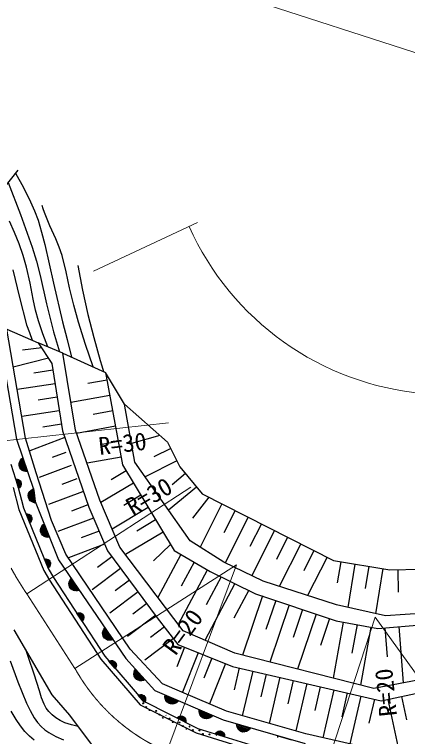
# Model space of a CAD drawing. Units: millimetres, scale not verified. Extents: x 40000 to 680000, y 20000 to 380000.
# Drawn here: x 165149 to 205905, y 262060 to 336888 of the extents above; entities that cross this region are included whole.
import ezdxf
from ezdxf.enums import TextEntityAlignment as Align

# ---------------------------------------------------------------- set-up
doc = ezdxf.new("R2010")
doc.units = ezdxf.units.MM
doc.header["$LTSCALE"] = 1000
doc.linetypes.add('CHAIN', pattern=[18.5, 12, -1.5, 3.5, -1.5])
for name, color, linetype, lineweight in [('M-BGD', 7, 'Continuous', 25), ('M-BMK', 2, 'CHAIN', 13), ('M-STR-HTXT', 7, 'Continuous', 13)]:
    doc.layers.add(name, color=color, linetype=linetype, lineweight=lineweight)
doc.styles.add('ＭＳ ゴシック', font='')
doc.styles.get('ＭＳ ゴシック').set_extended_font_data('MS Gothic')

msp = doc.modelspace()

# ---------------------------------------------------------------- linework, layer by layer
at = {"layer": 'M-BGD'}
for p, q in [((165510, 320737), (163177, 317844)), ((165271, 320442), (166078, 318972)), ((164501, 319486), (165772, 316147)), ((166078, 318972), (166828, 317480)), ((166828, 317480), (167241, 316530)), ((167241, 316530), (167597, 315560)), ((168139, 316728), (168013, 317076)), ((168266, 316381), (168139, 316728)), ((165772, 316147), (166987, 312781)), ((168821, 314998), (168266, 316381)), ((165160, 314305), (164629, 315478)), ((167597, 315560), (167969, 314319)), ((165636, 313107), (165160, 314305)), ((167969, 314319), (168284, 313058)), ((169429, 313647), (168821, 314998)), ((169791, 312782), (169429, 313647)), ((166043, 311915), (165636, 313107)), ((166987, 312781), (167430, 311310)), ((168284, 313058), (169187, 309044)), ((170095, 311897), (169791, 312782)), ((166392, 310703), (166043, 311915)), ((167430, 311310), (167816, 309822)), ((170511, 310230), (170095, 311897)), ((166772, 309054), (166392, 310703)), ((171720, 310859), (172212, 308318)), ((164988, 310413), (165671, 307550)), ((167816, 309822), (168479, 306910)), ((170869, 308544), (170511, 310230)), ((167092, 307394), (166772, 309054)), ((169187, 309044), (170148, 305044)), ((171295, 306766), (170869, 308544)), ((172212, 308318), (172764, 305790)), ((165671, 307550), (166410, 304712)), ((167333, 306252), (167092, 307394)), ((168479, 306910), (169204, 304005)), ((167633, 305126), (167333, 306252)), ((171775, 305015), (171295, 306766)), ((172764, 305790), (173372, 303401)), ((163325, 304670), (165374, 292870)), ((166410, 304712), (166694, 303925)), ((168096, 303777), (167633, 305126)), ((170148, 305044), (170605, 303211)), ((172507, 302690), (171775, 305015)), ((166298, 292971), (164346, 304273)), ((164346, 304273), (167626, 302867)), ((166694, 303925), (167000, 303135)), ((169204, 304005), (169507, 302971)), ((168618, 302443), (168096, 303777)), ((170605, 303211), (171068, 301379)), ((173372, 303401), (174040, 301026)), ((167977, 302330), (165999, 302116)), ((167626, 302867), (169031, 300719)), ((170151, 301789), (167626, 302867)), ((169507, 302971), (169823, 301929)), ((173298, 300381), (172507, 302690)), ((171479, 293799), (170151, 301789)), ((170151, 301789), (174603, 299798)), ((168680, 301256), (165023, 300351)), ((174040, 301026), (174201, 300469)), ((169031, 300719), (170125, 293730)), ((174201, 300469), (174366, 299903)), ((169141, 300020), (167164, 299711)), ((174603, 299798), (176360, 290231)), ((176573, 296493), (174603, 299798)), ((169359, 298622), (165428, 298007)), ((174749, 299000), (172743, 298632)), ((169578, 297224), (167624, 296919)), ((175042, 297406), (171003, 296664)), ((177627, 290480), (176573, 296493)), ((176573, 296493), (181024, 292549)), ((169797, 295827), (165910, 295219)), ((175335, 295811), (173302, 295438)), ((170015, 294429), (168083, 294126)), ((175628, 294217), (171592, 293476)), ((170125, 293730), (172858, 285842)), ((174017, 286542), (171479, 293799)), ((165374, 292870), (167156, 287584)), ((167418, 289385), (166298, 292971)), ((170383, 293039), (166747, 291677)), ((175921, 292623), (174027, 292275)), ((180223, 293259), (177286, 292424)), ((181346, 291915), (179604, 291030)), ((181024, 292549), (182312, 290011)), ((170463, 291495), (169065, 290971)), ((165628, 290321), (165661, 290506)), ((165661, 290506), (165770, 290698)), ((165966, 289648), (165676, 290508)), ((165735, 290626), (166083, 289592)), ((165770, 290698), (165880, 290830)), ((166196, 289551), (165802, 290720)), ((165872, 290807), (166303, 289528)), ((165880, 290830), (166026, 290938)), ((166404, 289522), (165949, 290873)), ((166026, 290938), (166505, 289517)), ((176213, 291028), (172675, 290378)), ((183367, 282358), (177627, 290480)), ((181990, 290646), (178693, 288971)), ((164788, 290300), (165505, 288007)), ((165631, 290136), (165628, 290321)), ((165705, 289916), (165631, 290136)), ((165643, 290311), (165822, 289781)), ((165815, 289767), (165705, 289916)), ((165953, 289639), (165815, 289767)), ((166156, 289553), (165953, 289639)), ((171039, 290136), (167713, 288889)), ((176741, 289596), (175174, 288655)), ((176360, 290231), (181695, 281343)), ((182312, 290011), (184616, 287200)), ((166322, 289518), (166156, 289553)), ((166505, 289517), (166322, 289518)), ((168980, 284465), (167418, 289385)), ((182888, 289308), (181485, 288158)), ((165307, 288750), (165428, 288741)), ((165564, 287784), (165307, 288750)), ((165373, 288742), (165618, 287825)), ((165428, 288741), (165537, 288711)), ((165672, 287865), (165440, 288734)), ((165510, 288714), (165722, 287920)), ((165537, 288711), (165668, 288645)), ((165771, 287979), (165584, 288682)), ((165659, 288640), (165815, 288056)), ((165668, 288645), (165755, 288554)), ((165845, 288185), (165749, 288545)), ((165755, 288554), (165821, 288450)), ((165821, 288450), (165861, 288301)), ((165855, 288178), (165826, 288056)), ((165861, 288301), (165855, 288178)), ((171615, 288777), (170066, 288196)), ((177503, 288326), (174122, 286297)), ((165024, 287869), (165621, 285592)), ((165505, 288007), (166096, 285750)), ((165666, 287850), (165564, 287784)), ((165744, 287933), (165666, 287850)), ((165826, 288056), (165744, 287933)), ((166619, 287230), (166690, 287404)), ((166690, 287404), (166837, 287568)), ((166809, 286501), (166705, 287402)), ((166788, 287506), (166913, 286422)), ((166837, 287568), (166972, 287675)), ((167014, 286358), (166873, 287584)), ((166959, 287654), (167114, 286313)), ((166972, 287675), (167137, 287750)), ((167211, 286287), (167048, 287702)), ((167137, 287750), (167309, 286260)), ((167156, 287584), (167290, 286426)), ((172191, 287418), (168678, 286102)), ((184040, 287903), (181132, 285520)), ((166584, 287048), (166619, 287230)), ((166610, 286817), (166584, 287048)), ((166686, 286649), (166610, 286817)), ((166632, 287216), (166696, 286661)), ((166795, 286495), (166686, 286649)), ((178265, 287057), (176487, 285989)), ((185298, 286854), (183595, 284705)), ((184616, 287200), (198244, 280288)), ((166975, 286369), (166795, 286495)), ((167131, 286300), (166975, 286369)), ((167309, 286260), (167131, 286300)), ((167290, 286426), (169700, 280388)), ((172766, 286059), (171066, 285422)), ((172858, 285842), (174782, 281303)), ((176087, 281700), (174017, 286542)), ((186660, 286163), (184396, 281699)), ((165621, 285592), (168213, 279267)), ((166096, 285750), (168663, 279486)), ((166351, 285128), (166472, 285135)), ((166730, 284203), (166351, 285128)), ((166418, 285129), (166778, 284250)), ((166472, 285135), (166584, 285119)), ((166827, 284297), (166485, 285130)), ((166558, 285119), (166869, 284357)), ((166584, 285119), (166723, 285070)), ((166910, 284423), (166634, 285096)), ((179027, 285787), (175297, 283548)), ((188023, 285472), (186856, 283171)), ((166715, 285064), (166944, 284504)), ((166723, 285070), (166820, 284991)), ((166958, 284637), (166816, 284981)), ((166820, 284991), (166900, 284897)), ((166890, 284374), (166822, 284281)), ((166955, 284506), (166890, 284374)), ((166900, 284897), (166958, 284753)), ((166968, 284630), (166955, 284506)), ((166958, 284753), (166968, 284630)), ((170464, 280949), (168980, 284465)), ((173342, 284700), (169644, 283314)), ((179790, 284517), (177837, 283345)), ((189386, 284781), (186992, 280060)), ((166822, 284281), (166730, 284203)), ((167853, 283466), (167876, 283652)), ((167876, 283652), (167975, 283849)), ((168228, 282812), (167891, 283655)), ((167944, 283776), (168348, 282763)), ((167975, 283849), (168077, 283987)), ((168463, 282728), (168006, 283874)), ((168070, 283964), (168571, 282710)), ((168077, 283987), (168217, 284103)), ((168672, 282710), (168144, 284034)), ((168217, 284103), (168773, 282710)), ((190749, 284090), (189559, 281744)), ((167867, 283281), (167853, 283466)), ((167953, 283065), (167867, 283281)), ((167870, 283456), (168077, 282937)), ((168070, 282923), (167953, 283065)), ((168215, 282803), (168070, 282923)), ((173918, 283341), (172066, 282647)), ((180552, 283247), (176674, 280920)), ((192111, 283398), (189746, 278735)), ((168423, 282728), (168215, 282803)), ((168590, 282702), (168423, 282728)), ((168773, 282710), (168590, 282702)), ((186842, 280132), (183367, 282358)), ((193474, 282707), (192305, 280401)), ((174494, 281982), (170743, 280576)), ((182634, 272999), (176087, 281700)), ((181314, 281977), (179566, 280273)), ((194837, 282016), (192606, 277618)), ((177141, 271109), (170464, 280949)), ((175238, 280696), (173772, 279593)), ((174782, 281303), (179936, 274352)), ((182385, 280941), (180020, 276473)), ((181695, 281343), (185429, 279170)), ((196200, 281325), (195138, 279233)), ((197562, 280634), (195548, 276663)), ((168264, 280459), (168386, 280465)), ((168644, 279534), (168264, 280459)), ((168332, 280459), (168692, 279580)), ((168386, 280465), (168498, 280449)), ((168740, 279627), (168399, 280460)), ((168471, 280449), (168783, 279688)), ((168498, 280449), (168637, 280401)), ((168824, 279753), (168548, 280426)), ((168628, 280395), (168858, 279835)), ((168637, 280401), (168734, 280322)), ((168871, 279967), (168730, 280312)), ((168734, 280322), (168813, 280227)), ((168813, 280227), (168872, 280084)), ((168882, 279961), (168868, 279836)), ((168872, 280084), (168882, 279961)), ((169700, 280388), (176701, 270157)), ((183765, 280139), (182445, 277644)), ((190952, 278155), (186842, 280132)), ((198244, 280288), (204079, 279351)), ((198973, 280171), (198621, 277975)), ((200432, 279937), (199709, 275432)), ((168213, 279267), (168785, 278265)), ((168736, 279612), (168644, 279534)), ((168663, 279486), (169212, 278526)), ((168803, 279704), (168736, 279612)), ((168868, 279836), (168803, 279704)), ((176151, 279484), (173215, 277274)), ((185133, 279315), (182139, 273657)), ((185429, 279170), (190154, 276867)), ((201891, 279703), (201522, 277406)), ((203350, 279468), (202598, 274787)), ((204079, 279351), (207359, 279390)), ((204899, 279361), (204927, 277011)), ((169212, 278526), (174509, 270380)), ((170916, 278305), (171027, 278449)), ((171775, 277189), (170970, 278365)), ((171027, 278449), (171874, 277211)), ((186568, 278615), (185023, 275697)), ((168785, 278265), (174108, 270080)), ((170793, 277934), (170846, 278148)), ((170812, 277747), (170793, 277934)), ((171320, 277191), (170807, 277940)), ((170865, 277570), (170812, 277747)), ((170829, 277741), (171145, 277280)), ((170832, 278070), (171448, 277169)), ((170846, 278148), (170916, 278305)), ((171568, 277160), (170871, 278179)), ((170914, 278281), (171677, 277167)), ((177063, 278271), (175594, 277165)), ((188002, 277916), (184887, 272029)), ((198527, 275695), (190952, 278155)), ((170996, 277378), (170865, 277570)), ((171142, 277265), (170996, 277378)), ((171309, 277179), (171142, 277265)), ((171528, 277152), (171309, 277179)), ((171698, 277163), (171528, 277152)), ((171874, 277211), (171698, 277163)), ((177976, 277058), (175034, 274844)), ((189437, 277216), (187903, 274318)), ((190154, 276867), (198510, 274055)), ((190850, 276632), (188784, 270492)), ((192243, 276164), (191228, 273147)), ((178889, 275846), (177416, 274737)), ((193635, 275695), (191641, 269768)), ((203603, 274563), (198527, 275695)), ((171633, 274860), (171751, 274888)), ((172173, 274019), (171633, 274860)), ((171699, 274873), (172212, 274073)), ((171751, 274888), (171864, 274893)), ((172251, 274128), (171765, 274885)), ((171838, 274888), (172282, 274196)), ((171864, 274893), (172010, 274870)), ((172311, 274267), (171917, 274879)), ((172003, 274863), (172329, 274354)), ((172010, 274870), (172119, 274810)), ((172318, 274486), (172117, 274800)), ((172119, 274810), (172215, 274731)), ((172215, 274731), (172298, 274601)), ((179802, 274633), (176854, 272414)), ((195028, 275227), (194049, 272316)), ((196421, 274758), (194498, 269043)), ((208484, 274914), (203603, 274563)), ((172250, 274112), (172173, 274019)), ((172299, 274215), (172250, 274112)), ((172298, 274601), (172330, 274482)), ((172339, 274357), (172299, 274215)), ((172330, 274482), (172339, 274357)), ((179936, 274352), (182083, 271601)), ((197814, 274289), (196870, 271485)), ((199229, 273925), (198176, 268111)), ((198510, 274055), (202823, 273274)), ((174347, 273033), (174417, 273190)), ((174415, 273166), (175177, 272052)), ((174417, 273190), (174527, 273333)), ((175276, 272074), (174471, 273250)), ((174527, 273333), (175374, 272096)), ((180714, 273420), (179239, 272310)), ((200666, 273665), (200131, 270708)), ((202104, 273404), (201015, 267391)), ((202823, 273274), (208602, 273743)), ((203545, 273333), (203788, 270339)), ((204990, 273450), (205463, 267616)), ((169050, 266389), (165138, 273116)), ((174293, 272819), (174347, 273033)), ((174312, 272632), (174293, 272819)), ((174820, 272075), (174308, 272824)), ((174365, 272455), (174312, 272632)), ((174330, 272626), (174645, 272165)), ((174332, 272955), (174948, 272054)), ((174497, 272263), (174365, 272455)), ((175068, 272045), (174371, 273063)), ((187984, 270695), (182634, 272999)), ((174643, 272149), (174497, 272263)), ((174810, 272064), (174643, 272149)), ((175029, 272036), (174810, 272064)), ((175198, 272048), (175029, 272036)), ((175374, 272096), (175198, 272048)), ((181627, 272208), (178673, 269984)), ((166467, 270669), (166317, 271088)), ((180509, 267531), (177141, 271109)), ((182791, 271318), (181978, 269284)), ((182083, 271601), (187745, 269337)), ((166616, 270249), (166467, 270669)), ((167203, 268537), (166616, 270249)), ((174509, 270380), (178490, 265754)), ((176701, 270157), (179688, 266826)), ((184207, 270752), (182565, 266648)), ((185622, 270186), (184794, 268116)), ((202402, 267039), (187984, 270695)), ((164699, 269916), (165509, 267726)), ((174108, 270080), (178176, 265352)), ((174951, 269867), (175064, 269911)), ((175603, 269109), (174951, 269867)), ((175014, 269888), (175634, 269168)), ((175064, 269911), (175175, 269931)), ((175665, 269228), (175078, 269910)), ((175150, 269923), (175686, 269299)), ((175175, 269931), (175322, 269929)), ((175704, 269374), (175230, 269926)), ((175316, 269921), (175711, 269462)), ((175322, 269929), (175440, 269885)), ((175682, 269592), (175439, 269874)), ((175440, 269885), (175545, 269820)), ((175545, 269820), (175646, 269703)), ((175646, 269703), (175694, 269589)), ((175694, 269589), (175720, 269467)), ((175720, 269467), (175700, 269321)), ((187038, 269620), (185368, 265445)), ((175666, 269212), (175603, 269109)), ((175700, 269321), (175666, 269212)), ((177529, 268509), (177554, 268728)), ((177550, 268649), (178278, 267836)), ((177554, 268728), (177603, 268893)), ((178398, 267843), (177575, 268761)), ((177603, 268893), (177694, 269050)), ((177604, 268869), (178506, 267864)), ((178600, 267898), (177649, 268959)), ((177694, 269050), (178695, 267933)), ((187745, 269337), (203165, 265766)), ((188446, 269174), (187918, 266893)), ((189848, 268850), (188775, 264217)), ((167740, 266789), (167203, 268537)), ((177572, 268326), (177529, 268509)), ((178148, 267841), (177543, 268516)), ((177648, 268157), (177572, 268326)), ((177590, 268322), (177964, 267906)), ((177803, 267984), (177648, 268157)), ((177963, 267890), (177803, 267984)), ((178140, 267828), (177963, 267890)), ((178695, 267933), (178527, 267862)), ((191250, 268525), (190705, 266174)), ((192651, 268201), (191546, 263428)), ((209129, 268306), (202402, 267039)), ((165509, 267726), (166386, 265532)), ((178360, 267829), (178140, 267828)), ((178527, 267862), (178360, 267829)), ((182501, 266672), (180509, 267531)), ((194053, 267876), (193493, 265455)), ((195455, 267551), (194317, 262639)), ((196857, 267227), (196282, 264745)), ((167958, 266078), (167740, 266789)), ((170886, 264280), (169050, 266389)), ((177979, 266347), (178093, 266392)), ((178093, 266392), (178204, 266412)), ((178694, 265709), (178107, 266391)), ((178179, 266403), (178715, 265780)), ((178204, 266412), (178351, 266410)), ((178733, 265855), (178259, 266406)), ((178345, 266401), (178740, 265943)), ((178351, 266410), (178468, 266366)), ((179688, 266826), (186778, 263782)), ((187147, 264681), (182501, 266672)), ((198259, 266902), (197111, 261945)), ((199660, 266577), (199087, 264102)), ((203165, 265766), (208805, 266976)), ((168225, 265408), (167958, 266078)), ((178632, 265589), (177979, 266347)), ((178043, 266369), (178663, 265649)), ((178468, 266366), (178573, 266301)), ((178711, 266073), (178468, 266355)), ((178490, 265754), (184176, 262898)), ((178573, 266301), (178675, 266183)), ((178695, 265693), (178632, 265589)), ((178675, 266183), (178723, 266070)), ((178729, 265802), (178695, 265693)), ((178723, 266070), (178749, 265947)), ((178749, 265947), (178729, 265802)), ((180755, 266180), (180771, 266361)), ((180780, 266010), (180755, 266180)), ((180766, 266159), (182007, 265626)), ((182078, 265698), (180769, 266260)), ((180771, 266361), (182150, 265769)), ((180849, 265801), (180780, 266010)), ((181918, 265562), (180784, 266049)), ((180809, 265936), (181812, 265506)), ((180965, 265653), (180849, 265801)), ((181693, 265455), (180859, 265813)), ((181105, 265532), (180965, 265653)), ((180984, 265657), (181497, 265437)), ((182150, 265769), (182027, 265634)), ((201062, 266253), (199917, 261310)), ((202464, 265928), (201892, 263460)), ((203870, 265917), (204911, 261066)), ((205280, 266220), (205804, 263779)), ((166386, 265532), (166763, 264759)), ((168444, 265010), (168225, 265408)), ((168714, 264645), (168444, 265010)), ((178176, 265352), (183989, 262433)), ((181319, 265440), (181105, 265532)), ((181503, 265422), (181319, 265440)), ((181690, 265440), (181503, 265422)), ((181890, 265534), (181690, 265440)), ((182027, 265634), (181890, 265534)), ((165323, 263811), (164796, 264708)), ((166763, 264759), (167194, 264017)), ((169050, 264303), (168714, 264645)), ((169425, 264008), (169050, 264303)), ((173435, 260847), (170886, 264280)), ((182194, 264132), (182330, 264186)), ((182897, 263821), (182247, 264147)), ((182328, 264176), (182869, 263904)), ((182330, 264186), (182456, 264190)), ((182456, 264190), (182578, 264171)), ((182792, 264013), (182459, 264180)), ((182578, 264171), (182716, 264102)), ((184300, 264658), (184316, 264839)), ((184325, 264488), (184300, 264658)), ((184311, 264637), (185552, 264104)), ((185623, 264176), (184314, 264738)), ((184316, 264839), (185695, 264247)), ((184394, 264279), (184325, 264488)), ((185463, 264040), (184330, 264527)), ((184355, 264414), (185357, 263984)), ((184511, 264131), (184394, 264279)), ((185238, 263933), (184404, 264291)), ((185695, 264247), (185572, 264112)), ((195374, 262338), (187147, 264681)), ((165761, 263174), (165323, 263811)), ((167194, 264017), (167538, 263534)), ((167538, 263534), (167924, 263095)), ((169887, 263724), (169425, 264008)), ((170378, 263495), (169887, 263724)), ((171065, 263269), (170378, 263495)), ((182011, 263985), (182099, 264070)), ((182905, 263537), (182011, 263985)), ((182062, 264030), (182911, 263604)), ((182099, 264070), (182194, 264132)), ((182916, 263671), (182112, 264075)), ((182174, 264114), (182909, 263745)), ((182716, 264102), (182804, 264015)), ((182804, 264015), (182876, 263912)), ((182876, 263912), (182913, 263770)), ((182923, 263656), (182905, 263537)), ((182913, 263770), (182923, 263656)), ((184650, 264010), (184511, 264131)), ((184529, 264135), (185042, 263915)), ((184864, 263918), (184650, 264010)), ((185048, 263900), (184864, 263918)), ((185235, 263918), (185048, 263900)), ((185435, 264012), (185235, 263918)), ((185572, 264112), (185435, 264012)), ((186778, 263782), (195287, 261332)), ((166241, 262579), (165761, 263174)), ((167924, 263095), (168296, 262762)), ((168296, 262762), (168705, 262475)), ((171760, 263104), (171065, 263269)), ((184176, 262898), (189564, 261224)), ((188191, 263195), (188185, 263377)), ((188185, 263377), (189626, 262962)), ((188237, 263030), (188191, 263195)), ((189564, 262882), (188195, 263276)), ((188205, 263176), (189502, 262802)), ((189422, 262728), (188237, 263069)), ((188332, 262831), (188237, 263030)), ((188276, 262960), (189324, 262658)), ((188466, 262699), (188332, 262831)), ((189212, 262593), (188340, 262844)), ((188619, 262596), (188466, 262699)), ((188483, 262706), (189020, 262551)), ((189397, 262696), (189211, 262578)), ((189521, 262813), (189397, 262696)), ((189626, 262962), (189521, 262813)), ((166694, 262110), (166241, 262579)), ((167178, 261694), (166694, 262110)), ((168705, 262475), (169450, 262078)), ((169450, 262078), (170243, 261724)), ((183989, 262433), (189420, 260746)), ((185985, 262357), (186056, 262456)), ((186943, 262070), (185985, 262357)), ((186027, 262410), (186937, 262137)), ((186056, 262456), (186139, 262532)), ((186931, 262204), (186069, 262462)), ((186123, 262511), (186910, 262276)), ((186139, 262532), (186264, 262610)), ((186885, 262348), (186188, 262557)), ((186264, 262610), (186387, 262636)), ((186264, 262600), (186843, 262426)), ((186387, 262636), (186510, 262638)), ((186749, 262520), (186392, 262626)), ((186510, 262638), (186659, 262594)), ((186659, 262594), (186760, 262524)), ((186760, 262524), (186849, 262435)), ((186849, 262435), (186910, 262302)), ((186910, 262302), (186940, 262191)), ((186940, 262191), (186943, 262070)), ((188843, 262532), (188619, 262596)), ((189028, 262537), (188843, 262532)), ((189211, 262578), (189028, 262537)), ((192445, 261970), (192439, 262152)), ((192439, 262152), (193880, 261737)), ((202793, 260659), (195374, 262338))]:
    msp.add_line(p, q, dxfattribs=at)
for centre in [(178480, 265494), (178814, 265122), (179854, 264711), (180188, 264339), (181228, 263929), (181562, 263557), (182268, 263519), (182602, 263147), (183642, 262736), (184348, 262698), (184682, 262326), (185388, 262288)]:
    msp.add_circle(centre, 49.8, dxfattribs=at)
for centre, start, end in [((179148, 264750), 306.87415, 170.81949), ((180894, 264301), 226.08173, 264.47592), ((180522, 263967), 313.2887, 173.06491), ((182936, 262774), 38.69406, 95.11951), ((183308, 263108), 122.61725, 7.9404), ((186094, 262250), 213.66785, 291.04747)]:
    msp.add_arc(centre, 49.8, start, end, dxfattribs=at)
at = {"layer": 'M-BMK'}
msp.add_line((166419, 276861), (171422, 269126), dxfattribs=at)
for centre, radius, start, end in [((191212, 293753), 30000, 182.57535, 214.26776), ((188896, 278856), 20000, 209.1106, 246.55832)]:
    msp.add_arc(centre, radius, start, end, dxfattribs=at)
at = {"layer": 'M-STR-HTXT'}
for p, q in [((244570, 320622), (170482, 344674)), ((173352, 310277), (184128, 315322)), ((181106, 294571), (161242, 292405)), ((166419, 276861), (183444, 287894)), ((188156, 279864), (171422, 269126)), ((180939, 260506), (188156, 279864)), ((202560, 274422), (196390, 255530)), ((214674, 257516), (202560, 274422))]:
    msp.add_line(p, q, dxfattribs=at)
msp.add_arc((210115, 326901), 29404, 204.05014, 265.01575, dxfattribs=at)

# ---------------------------------------------------------------- texts
at = {"layer": 'M-STR-HTXT', "style": 'ＭＳ ゴシック'}
for s, rotation, p in [('R=30', 6.5, (174042, 290684)), ('R=30', 30.466, (177697, 284431)), ('R=20', 53.6, (182298, 270034)), ('R=20', 95.8, (205361, 264289))]:
    msp.add_text(s, height=1833, rotation=rotation, dxfattribs=at).set_placement(p, align=Align.BOTTOM_LEFT)

doc.saveas('drawing.dxf')
